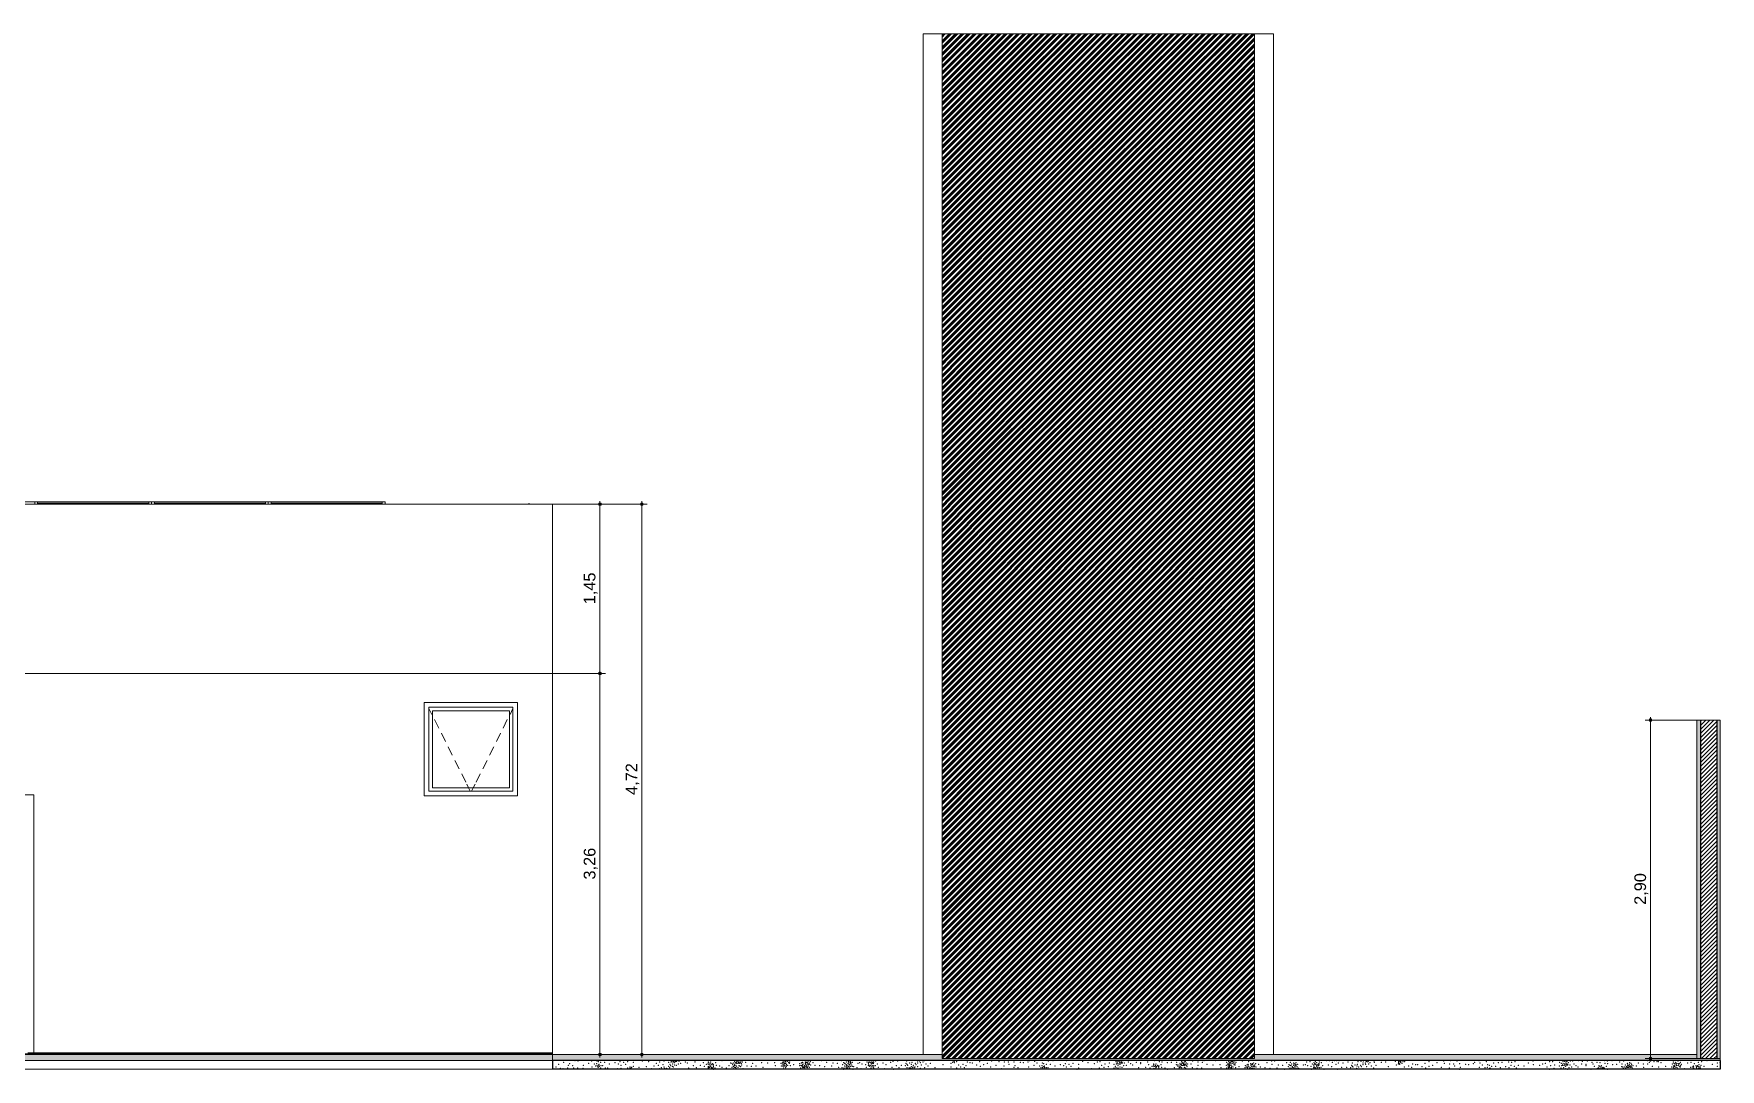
# Model space of a CAD drawing. Header units: metres. Extents: x -77 to 95, y 0 to 9.
# Drawn here: x 80.5 to 94.94, y -0.14 to 8.73 of the extents above; entities that cross this region are included whole.
import ezdxf

# ---------------------------------------------------------------- set-up
doc = ezdxf.new("R2010")
doc.units = ezdxf.units.M
doc.header["$MEASUREMENT"] = 0
for name, color, linetype in [('COTAS EXECUTIVO.EXEC', 7, 'Continuous'), ('LAJES.EST', 7, 'Continuous'), ('PAREDE CONSTRUIR', 7, 'Continuous'), ('TERRENO.ARQ', 7, 'Continuous')]:
    doc.layers.add(name, color=color, linetype=linetype)
for name, color, linetype, lineweight, true_color in [('COTAS EXECUTIVO.EXEC_Caneta_No__25', 7, 'Continuous', 13, 0x982312), ('ESTRUTURA-COB.EST_Caneta_No__95', 7, 'Continuous', 0, 0xaeaeae), ('Janelas Archicad_Caneta_No__9', 7, 'Continuous', 5, 0x020202), ('Janelas Archicad_Caneta_No__97', 7, 'Continuous', 5, 0x6b6b6b), ('LAJES.EST_Caneta_No__95', 7, 'Continuous', 0, 0xaeaeae), ('PILARES.EST_Caneta_No__18', 7, 'Continuous', 0, 0xdfdfdf), ('Portas Archicad_Caneta_No__9', 7, 'Continuous', 5, 0x020202)]:
    doc.layers.add(name, color=color, linetype=linetype, lineweight=lineweight, true_color=true_color)
for name, color, linetype, lineweight in [('Janelas Archicad_Caneta_No__241', 7, 'Continuous', 13), ('LAJES.EST_Caneta_No__241', 7, 'Continuous', 13), ('LAJES.EST_Caneta_No__3', 7, 'Continuous', 25), ('PAREDE CONSTRUIR_Caneta_No__241', 7, 'Continuous', 13), ('PAREDE CONSTRUIR_Caneta_No__3', 7, 'Continuous', 25), ('PILARES.EST_Caneta_No__241', 7, 'Continuous', 13), ('PILARES.EST_Caneta_No__4', 7, 'Continuous', 20), ('TERRENO.ARQ_Caneta_No__241', 7, 'Continuous', 13)]:
    doc.layers.add(name, color=color, linetype=linetype, lineweight=lineweight)
doc.styles.add('ESTILO_GERADO_1', font='arial.ttf')
doc.dimstyles.new('ESTILO_GERADO__4', dxfattribs={"dimtxt": 0.1, "dimasz": 0.0475, "dimexe": 0.18, "dimexo": 0.576106, "dimgap": 0, "dimtad": 1, "dimzin": 0, "dimdsep": 46, "dimtxsty": 'ESTILO_GERADO_1', "dimblk": 'ARROWHEAD_11', "dimblk1": 'ARROWHEAD_11', "dimblk2": 'ARROWHEAD_11', "dimcen": 0.09, "dimclrd": 256, "dimclre": 256, "dimclrt": 256, "dimadec": 0, "dimazin": 0, "dimtfac": 1, "dimtdec": 4, "dimtmove": 0, "dimatfit": 3, "dimfxl": 0, "dimtolj": 1, "dimtzin": 0, "dimarcsym": 0})
pattern_1 = [(45, (18.427257, -9e-09), (-0.026516504, 0.026516504), []), (45, (18.421954, 0.005303), (-0.026516504, 0.026516504), []), (45, (18.41665, 0.010607), (-0.026516504, 0.026516504), [])]

# ---------------------------------------------------------------- blocks, each defined once
blk = doc.blocks.new('*X21', base_point=(18.427, 0))
at = {"layer": 'LAJES.EST_Caneta_No__241', "color": 7, "linetype": 'Continuous', "lineweight": 13}
for p, q in [((85.333, -0.103), (85.321, -0.109)), ((85.327, -0.126), (85.321, -0.109)), ((85.343, -0.117), (85.327, -0.126)), ((85.333, -0.103), (85.343, -0.117)), ((85.339, -0.142), (85.343, -0.141)), ((85.343, -0.141), (85.344, -0.142)), ((85.599, -0.142), (85.602, -0.13)), ((85.615, -0.133), (85.602, -0.13)), ((85.615, -0.133), (85.615, -0.142)), ((85.961, -0.078), (85.962, -0.065)), ((85.961, -0.078), (85.974, -0.081)), ((85.981, -0.065), (85.974, -0.081)), ((85.989, -0.074), (85.993, -0.065)), ((86.005, -0.074), (85.989, -0.074)), ((86.002, -0.065), (86.007, -0.069)), ((86.007, -0.069), (86.005, -0.074)), ((86.274, -0.087), (86.269, -0.099)), ((86.286, -0.105), (86.269, -0.099)), ((86.272, -0.131), (86.274, -0.115)), ((86.277, -0.133), (86.272, -0.131)), ((86.274, -0.087), (86.29, -0.09)), ((86.274, -0.115), (86.288, -0.123)), ((86.288, -0.123), (86.277, -0.133)), ((86.29, -0.09), (86.286, -0.105)), ((86.301, -0.098), (86.292, -0.114)), ((86.296, -0.121), (86.292, -0.114)), ((86.308, -0.134), (86.296, -0.121)), ((86.313, -0.097), (86.301, -0.098)), ((86.32, -0.122), (86.308, -0.134)), ((86.319, -0.114), (86.313, -0.097)), ((86.319, -0.114), (86.32, -0.122)), ((86.501, -0.106), (86.488, -0.117)), ((86.501, -0.127), (86.488, -0.117)), ((86.501, -0.106), (86.515, -0.112)), ((86.509, -0.125), (86.501, -0.127)), ((86.515, -0.112), (86.509, -0.125)), ((86.512, -0.094), (86.517, -0.074)), ((86.529, -0.093), (86.512, -0.094)), ((86.53, -0.077), (86.517, -0.074)), ((86.53, -0.077), (86.529, -0.093)), ((86.533, -0.086), (86.535, -0.081)), ((86.542, -0.093), (86.533, -0.086)), ((86.535, -0.081), (86.547, -0.081)), ((86.542, -0.093), (86.547, -0.09)), ((86.549, -0.084), (86.547, -0.081)), ((86.549, -0.084), (86.547, -0.09)), ((86.907, -0.08), (86.923, -0.075)), ((86.907, -0.082), (86.907, -0.08)), ((86.92, -0.09), (86.907, -0.082)), ((86.929, -0.09), (86.919, -0.106)), ((86.933, -0.114), (86.919, -0.106)), ((86.923, -0.075), (86.92, -0.09)), ((86.929, -0.09), (86.944, -0.097)), ((86.94, -0.111), (86.933, -0.114)), ((86.935, -0.081), (86.935, -0.065)), ((86.955, -0.076), (86.935, -0.081)), ((86.944, -0.097), (86.94, -0.111)), ((86.954, -0.065), (86.955, -0.076)), ((87.074, -0.115), (87.083, -0.101)), ((87.074, -0.115), (87.088, -0.128)), ((87.083, -0.101), (87.102, -0.11)), ((87.102, -0.11), (87.088, -0.128)), ((87.105, -0.091), (87.116, -0.083)), ((87.112, -0.106), (87.105, -0.091)), ((87.107, -0.122), (87.119, -0.113)), ((87.123, -0.129), (87.107, -0.122)), ((87.112, -0.106), (87.131, -0.101)), ((87.116, -0.083), (87.125, -0.086)), ((87.119, -0.113), (87.124, -0.127)), ((87.124, -0.127), (87.123, -0.129)), ((87.125, -0.086), (87.131, -0.101)), ((87.455, -0.129), (87.456, -0.112)), ((87.455, -0.129), (87.468, -0.132)), ((87.456, -0.112), (87.473, -0.111)), ((87.473, -0.111), (87.468, -0.132)), ((87.47, -0.093), (87.476, -0.08)), ((87.484, -0.1), (87.47, -0.093)), ((87.476, -0.08), (87.485, -0.078)), ((87.484, -0.1), (87.497, -0.088)), ((87.485, -0.078), (87.497, -0.088)), ((87.644, -0.088), (87.655, -0.077)), ((87.645, -0.096), (87.644, -0.088)), ((87.645, -0.096), (87.651, -0.113)), ((87.651, -0.113), (87.663, -0.112)), ((87.655, -0.077), (87.668, -0.089)), ((87.663, -0.112), (87.672, -0.096)), ((87.668, -0.089), (87.672, -0.096)), ((87.674, -0.121), (87.678, -0.105)), ((87.69, -0.123), (87.674, -0.121)), ((87.676, -0.087), (87.687, -0.077)), ((87.689, -0.095), (87.676, -0.087)), ((87.678, -0.105), (87.695, -0.111)), ((87.687, -0.077), (87.692, -0.079)), ((87.692, -0.079), (87.689, -0.095)), ((87.69, -0.123), (87.695, -0.111)), ((87.993, -0.133), (87.994, -0.128)), ((88.003, -0.142), (87.993, -0.133)), ((87.994, -0.128), (88.01, -0.129)), ((88.01, -0.129), (88.005, -0.142)), ((88.017, -0.142), (88.025, -0.121)), ((88.038, -0.124), (88.025, -0.121)), ((88.038, -0.141), (88.029, -0.142)), ((88.038, -0.124), (88.038, -0.141)), ((88.37, -0.073), (88.37, -0.065)), ((88.37, -0.073), (88.383, -0.075)), ((88.386, -0.065), (88.383, -0.075)), ((89.148, -0.119), (89.136, -0.125)), ((89.141, -0.142), (89.136, -0.125)), ((89.158, -0.133), (89.143, -0.142)), ((89.148, -0.119), (89.158, -0.133)), ((89.776, -0.094), (89.777, -0.078)), ((89.776, -0.094), (89.789, -0.097)), ((89.777, -0.078), (89.798, -0.076)), ((89.798, -0.076), (89.789, -0.097)), ((89.804, -0.09), (89.81, -0.076)), ((89.82, -0.09), (89.804, -0.09)), ((89.81, -0.076), (89.821, -0.085)), ((89.821, -0.085), (89.82, -0.09)), ((90.088, -0.103), (90.084, -0.115)), ((90.101, -0.121), (90.084, -0.115)), ((90.087, -0.142), (90.089, -0.131)), ((90.088, -0.103), (90.105, -0.106)), ((90.089, -0.131), (90.102, -0.139)), ((90.102, -0.139), (90.099, -0.142)), ((90.105, -0.106), (90.101, -0.121)), ((90.116, -0.114), (90.107, -0.13)), ((90.111, -0.137), (90.107, -0.13)), ((90.115, -0.142), (90.111, -0.137)), ((90.128, -0.113), (90.116, -0.114)), ((90.134, -0.13), (90.128, -0.113)), ((90.135, -0.138), (90.131, -0.142)), ((90.134, -0.13), (90.135, -0.138)), ((90.316, -0.122), (90.303, -0.133)), ((90.313, -0.142), (90.303, -0.133)), ((90.316, -0.122), (90.33, -0.128)), ((90.323, -0.141), (90.322, -0.142)), ((90.33, -0.128), (90.323, -0.141)), ((90.326, -0.11), (90.331, -0.09)), ((90.344, -0.109), (90.326, -0.11)), ((90.344, -0.093), (90.331, -0.09)), ((90.344, -0.093), (90.344, -0.109)), ((90.348, -0.102), (90.35, -0.097)), ((90.356, -0.109), (90.348, -0.102)), ((90.35, -0.097), (90.362, -0.097)), ((90.356, -0.109), (90.362, -0.106)), ((90.364, -0.1), (90.362, -0.097)), ((90.364, -0.1), (90.362, -0.106)), ((90.722, -0.096), (90.738, -0.091)), ((90.722, -0.098), (90.722, -0.096)), ((90.735, -0.106), (90.722, -0.098)), ((90.744, -0.106), (90.733, -0.122)), ((90.747, -0.13), (90.733, -0.122)), ((90.738, -0.091), (90.735, -0.106)), ((90.744, -0.106), (90.759, -0.113)), ((90.755, -0.127), (90.747, -0.13)), ((90.75, -0.097), (90.749, -0.074)), ((90.768, -0.075), (90.749, -0.074)), ((90.77, -0.092), (90.75, -0.097)), ((90.759, -0.113), (90.755, -0.127)), ((90.768, -0.075), (90.77, -0.092)), ((90.889, -0.131), (90.898, -0.117)), ((90.889, -0.131), (90.9, -0.142)), ((90.898, -0.117), (90.917, -0.126)), ((90.917, -0.126), (90.905, -0.142)), ((90.92, -0.107), (90.931, -0.099)), ((90.927, -0.122), (90.92, -0.107)), ((90.922, -0.138), (90.934, -0.129)), ((90.93, -0.142), (90.922, -0.138)), ((90.927, -0.122), (90.945, -0.117)), ((90.931, -0.099), (90.939, -0.102)), ((90.934, -0.129), (90.939, -0.142)), ((90.939, -0.102), (90.945, -0.117)), ((91.27, -0.142), (91.271, -0.128)), ((91.271, -0.128), (91.288, -0.127)), ((91.285, -0.109), (91.291, -0.096)), ((91.298, -0.116), (91.285, -0.109)), ((91.288, -0.127), (91.285, -0.142)), ((91.291, -0.096), (91.299, -0.094)), ((91.298, -0.116), (91.312, -0.104)), ((91.299, -0.094), (91.312, -0.104)), ((91.459, -0.104), (91.47, -0.093)), ((91.46, -0.112), (91.459, -0.104)), ((91.46, -0.112), (91.466, -0.129)), ((91.466, -0.129), (91.478, -0.128)), ((91.47, -0.093), (91.482, -0.105)), ((91.478, -0.128), (91.487, -0.112)), ((91.482, -0.105), (91.487, -0.112)), ((91.489, -0.137), (91.493, -0.121)), ((91.505, -0.139), (91.489, -0.137)), ((91.491, -0.103), (91.502, -0.093)), ((91.504, -0.111), (91.491, -0.103)), ((91.493, -0.121), (91.51, -0.127)), ((91.502, -0.093), (91.507, -0.095)), ((91.507, -0.095), (91.504, -0.111)), ((91.505, -0.139), (91.51, -0.127))]:
    blk.add_line(p, q, dxfattribs=at)
for p in [(84.969, -0.121), (84.993, -0.098), (85.006, -0.133), (85.03, -0.137), (85.036, -0.082), (85.071, -0.132), (85.076, -0.109), (85.087, -0.094), (85.113, -0.112), (85.12, -0.131), (85.133, -0.067), (85.155, -0.131), (85.157, -0.07), (85.2, -0.134), (85.204, -0.107), (85.25, -0.091), (85.264, -0.14), (85.274, -0.072), (85.278, -0.123), (85.298, -0.097), (85.31, -0.113), (85.317, -0.094), (85.32, -0.071), (85.333, -0.077), (85.339, -0.098), (85.353, -0.083), (85.353, -0.132), (85.354, -0.112), (85.37, -0.111), (85.388, -0.083), (85.392, -0.131), (85.411, -0.131), (85.428, -0.097), (85.435, -0.138), (85.475, -0.086), (85.495, -0.136), (85.503, -0.096), (85.519, -0.077), (85.527, -0.134), (85.528, -0.107), (85.548, -0.083), (85.566, -0.1), (85.583, -0.075), (85.584, -0.13), (85.605, -0.122), (85.617, -0.125), (85.631, -0.082), (85.632, -0.116), (85.68, -0.124), (85.71, -0.07), (85.743, -0.119), (85.764, -0.077), (85.79, -0.135), (85.808, -0.114), (85.821, -0.14), (85.828, -0.091), (85.847, -0.109), (85.858, -0.137), (85.859, -0.079), (85.871, -0.127), (85.887, -0.102), (85.895, -0.072), (85.895, -0.122), (85.9, -0.134), (85.919, -0.134), (85.934, -0.082), (85.934, -0.115), (85.944, -0.127), (85.947, -0.099), (85.953, -0.112), (85.954, -0.079), (85.967, -0.115), (85.969, -0.095), (85.975, -0.122), (85.986, -0.084), (85.986, -0.105), (86.001, -0.109), (86.017, -0.096), (86.023, -0.073), (86.039, -0.091), (86.078, -0.078), (86.095, -0.089), (86.106, -0.132), (86.146, -0.111), (86.161, -0.068), (86.161, -0.078), (86.173, -0.127), (86.205, -0.109), (86.233, -0.085), (86.241, -0.115), (86.255, -0.14), (86.258, -0.1), (86.274, -0.08), (86.293, -0.14), (86.294, -0.079), (86.308, -0.093), (86.317, -0.141), (86.318, -0.098), (86.331, -0.13), (86.336, -0.085), (86.343, -0.109), (86.372, -0.114), (86.391, -0.069), (86.392, -0.125), (86.424, -0.066), (86.428, -0.13), (86.452, -0.111), (86.467, -0.087), (86.476, -0.09), (86.478, -0.124), (86.483, -0.101), (86.491, -0.089), (86.491, -0.135), (86.499, -0.074), (86.5, -0.1), (86.506, -0.086), (86.511, -0.133), (86.52, -0.065), (86.529, -0.126), (86.532, -0.068), (86.536, -0.11), (86.541, -0.14), (86.544, -0.114), (86.551, -0.119), (86.553, -0.071), (86.556, -0.092), (86.559, -0.104), (86.565, -0.079), (86.571, -0.136), (86.593, -0.081), (86.606, -0.113), (86.644, -0.117), (86.654, -0.091), (86.684, -0.114), (86.73, -0.084), (86.743, -0.126), (86.783, -0.089), (86.843, -0.085), (86.849, -0.112), (86.896, -0.091), (86.9, -0.114), (86.909, -0.097), (86.912, -0.113), (86.92, -0.121), (86.921, -0.135), (86.924, -0.065), (86.937, -0.129), (86.942, -0.117), (86.954, -0.107), (86.963, -0.086), (86.969, -0.09), (86.971, -0.078), (86.976, -0.111), (86.979, -0.066), (87.005, -0.103), (87.017, -0.14), (87.056, -0.111), (87.058, -0.094), (87.064, -0.132), (87.068, -0.107), (87.072, -0.089), (87.081, -0.082), (87.084, -0.089), (87.087, -0.139), (87.1, -0.129), (87.104, -0.078), (87.104, -0.139), (87.119, -0.078), (87.13, -0.071), (87.132, -0.114), (87.139, -0.088), (87.139, -0.126), (87.14, -0.099), (87.147, -0.077), (87.15, -0.106), (87.172, -0.084), (87.188, -0.107), (87.227, -0.111), (87.243, -0.068), (87.27, -0.118), (87.287, -0.083), (87.31, -0.138), (87.331, -0.114), (87.341, -0.089), (87.379, -0.092), (87.392, -0.125), (87.414, -0.069), (87.42, -0.127), (87.426, -0.102), (87.434, -0.086), (87.435, -0.141), (87.436, -0.13), (87.441, -0.091), (87.441, -0.114), (87.444, -0.066), (87.449, -0.095), (87.453, -0.137), (87.456, -0.079), (87.46, -0.103), (87.474, -0.073), (87.479, -0.12), (87.485, -0.106), (87.486, -0.132), (87.494, -0.07), (87.494, -0.116), (87.502, -0.104), (87.507, -0.082), (87.509, -0.116), (87.514, -0.141), (87.518, -0.119), (87.548, -0.128), (87.555, -0.09), (87.572, -0.085), (87.582, -0.135), (87.592, -0.096), (87.621, -0.101), (87.628, -0.125), (87.633, -0.08), (87.646, -0.112), (87.647, -0.069), (87.656, -0.117), (87.669, -0.131), (87.671, -0.07), (87.69, -0.13), (87.706, -0.11), (87.709, -0.07), (87.722, -0.096), (87.731, -0.125), (87.77, -0.087), (87.782, -0.136), (87.797, -0.103), (87.806, -0.066), (87.824, -0.138), (87.836, -0.082), (87.848, -0.125), (87.857, -0.073), (87.861, -0.141), (87.884, -0.11), (87.895, -0.072), (87.907, -0.128), (87.927, -0.109), (87.961, -0.111), (87.968, -0.092), (87.974, -0.071), (87.975, -0.099), (87.977, -0.129), (87.983, -0.107), (87.998, -0.088), (88.013, -0.118), (88.014, -0.098), (88.019, -0.083), (88.03, -0.107), (88.045, -0.123), (88.047, -0.091), (88.053, -0.103), (88.066, -0.072), (88.066, -0.087), (88.066, -0.12), (88.085, -0.071), (88.09, -0.084), (88.09, -0.134), (88.099, -0.104), (88.114, -0.079), (88.126, -0.127), (88.127, -0.068), (88.138, -0.097), (88.157, -0.114), (88.164, -0.066), (88.177, -0.091), (88.217, -0.127), (88.224, -0.066), (88.283, -0.103), (88.353, -0.09), (88.354, -0.123), (88.368, -0.081), (88.38, -0.084), (88.401, -0.075), (88.402, -0.13), (88.419, -0.106), (88.437, -0.123), (88.457, -0.098), (88.466, -0.129), (88.482, -0.11), (88.493, -0.08), (88.517, -0.086), (88.535, -0.087), (88.573, -0.104), (88.598, -0.076), (88.604, -0.116), (88.633, -0.101), (88.664, -0.092), (88.693, -0.123), (88.7, -0.07), (88.738, -0.108), (88.764, -0.076), (88.783, -0.137), (88.807, -0.114), (88.809, -0.08), (88.844, -0.08), (88.851, -0.098), (88.891, -0.125), (88.893, -0.078), (88.901, -0.11), (88.928, -0.128), (88.947, -0.083), (88.972, -0.086), (89.011, -0.078), (89.019, -0.123), (89.023, -0.067), (89.065, -0.108), (89.069, -0.073), (89.089, -0.088), (89.093, -0.139), (89.113, -0.113), (89.125, -0.129), (89.132, -0.11), (89.135, -0.087), (89.147, -0.093), (89.153, -0.114), (89.168, -0.099), (89.168, -0.128), (89.185, -0.127), (89.186, -0.072), (89.203, -0.099), (89.227, -0.069), (89.243, -0.113), (89.259, -0.066), (89.29, -0.102), (89.317, -0.112), (89.333, -0.093), (89.341, -0.067), (89.342, -0.123), (89.363, -0.099), (89.381, -0.116), (89.398, -0.091), (89.42, -0.138), (89.432, -0.141), (89.446, -0.098), (89.446, -0.132), (89.481, -0.073), (89.495, -0.14), (89.525, -0.086), (89.557, -0.135), (89.579, -0.093), (89.606, -0.08), (89.623, -0.13), (89.628, -0.075), (89.643, -0.107), (89.662, -0.125), (89.673, -0.095), (89.701, -0.118), (89.71, -0.088), (89.71, -0.138), (89.749, -0.098), (89.749, -0.131), (89.752, -0.066), (89.761, -0.115), (89.766, -0.075), (89.767, -0.128), (89.769, -0.095), (89.782, -0.131), (89.784, -0.111), (89.79, -0.138), (89.801, -0.1), (89.801, -0.121), (89.816, -0.125), (89.826, -0.068), (89.832, -0.112), (89.838, -0.089), (89.854, -0.107), (89.873, -0.08), (89.892, -0.094), (89.909, -0.105), (89.939, -0.081), (89.96, -0.127), (89.976, -0.084), (89.976, -0.094), (90.02, -0.125), (90.037, -0.079), (90.047, -0.101), (90.056, -0.131), (90.07, -0.065), (90.073, -0.116), (90.089, -0.096), (90.097, -0.069), (90.109, -0.095), (90.123, -0.109), (90.133, -0.114), (90.138, -0.075), (90.15, -0.101), (90.158, -0.125), (90.161, -0.078), (90.187, -0.13), (90.206, -0.085), (90.207, -0.141), (90.239, -0.082), (90.266, -0.127), (90.282, -0.103), (90.286, -0.081), (90.291, -0.106), (90.293, -0.14), (90.298, -0.117), (90.306, -0.105), (90.314, -0.09), (90.315, -0.116), (90.321, -0.102), (90.329, -0.076), (90.335, -0.081), (90.347, -0.084), (90.351, -0.07), (90.351, -0.126), (90.359, -0.13), (90.361, -0.076), (90.366, -0.135), (90.368, -0.087), (90.37, -0.108), (90.374, -0.12), (90.38, -0.095), (90.408, -0.097), (90.421, -0.129), (90.424, -0.072), (90.459, -0.133), (90.468, -0.079), (90.469, -0.108), (90.499, -0.13), (90.505, -0.081), (90.521, -0.067), (90.544, -0.1), (90.598, -0.105), (90.62, -0.068), (90.658, -0.101), (90.664, -0.128), (90.711, -0.107), (90.715, -0.081), (90.715, -0.13), (90.724, -0.113), (90.727, -0.129), (90.73, -0.076), (90.735, -0.137), (90.739, -0.081), (90.757, -0.133), (90.768, -0.123), (90.778, -0.078), (90.778, -0.102), (90.784, -0.106), (90.785, -0.067), (90.786, -0.094), (90.791, -0.127), (90.794, -0.082), (90.82, -0.119), (90.847, -0.072), (90.871, -0.127), (90.873, -0.11), (90.883, -0.123), (90.887, -0.105), (90.896, -0.098), (90.898, -0.105), (90.903, -0.077), (90.919, -0.094), (90.934, -0.094), (90.939, -0.066), (90.945, -0.087), (90.947, -0.13), (90.953, -0.104), (90.955, -0.115), (90.962, -0.093), (90.965, -0.122), (90.987, -0.1), (91.003, -0.123), (91.042, -0.127), (91.058, -0.084), (91.085, -0.134), (91.1, -0.071), (91.102, -0.099), (91.124, -0.07), (91.146, -0.13), (91.155, -0.105), (91.194, -0.108), (91.207, -0.141), (91.229, -0.085), (91.241, -0.118), (91.249, -0.102), (91.255, -0.13), (91.256, -0.107), (91.259, -0.082), (91.264, -0.111), (91.27, -0.095), (91.275, -0.119), (91.288, -0.089), (91.294, -0.136), (91.299, -0.122), (91.309, -0.086), (91.309, -0.133), (91.317, -0.12), (91.322, -0.098), (91.324, -0.132), (91.332, -0.135), (91.37, -0.106), (91.374, -0.066), (91.387, -0.101), (91.398, -0.078), (91.407, -0.112), (91.427, -0.077), (91.435, -0.117), (91.443, -0.141), (91.448, -0.096), (91.46, -0.128), (91.462, -0.085), (91.47, -0.133), (91.473, -0.075), (91.486, -0.086), (91.508, -0.078), (91.521, -0.126), (91.524, -0.086), (91.537, -0.112), (91.546, -0.141), (91.571, -0.068), (91.585, -0.104), (91.595, -0.068), (91.612, -0.119), (91.62, -0.082), (91.636, -0.069), (91.651, -0.098), (91.655, -0.067), (91.663, -0.141), (91.671, -0.089), (91.676, -0.069), (91.699, -0.126)]:
    blk.add_point(p, dxfattribs=at)
blk = doc.blocks.new('*X23', base_point=(18.427, 0))
at = {"layer": 'LAJES.EST_Caneta_No__241', "color": 7, "linetype": 'Continuous', "lineweight": 13}
for p, q in [((91.839, -0.142), (91.84, -0.137)), ((91.853, -0.14), (91.84, -0.137)), ((91.853, -0.14), (91.853, -0.142)), ((91.908, -0.065), (91.903, -0.069)), ((91.916, -0.079), (91.903, -0.069)), ((91.924, -0.077), (91.916, -0.079)), ((91.93, -0.065), (91.924, -0.077)), ((91.944, -0.066), (91.943, -0.065)), ((91.944, -0.065), (91.944, -0.066)), ((92.196, -0.066), (92.185, -0.065)), ((92.185, -0.072), (92.203, -0.071)), ((92.185, -0.089), (92.185, -0.072)), ((92.185, -0.089), (92.198, -0.091)), ((92.196, -0.065), (92.196, -0.066)), ((92.203, -0.071), (92.198, -0.091)), ((92.963, -0.135), (92.951, -0.141)), ((92.951, -0.142), (92.951, -0.141)), ((92.963, -0.135), (92.968, -0.142)), ((93.591, -0.11), (93.592, -0.094)), ((93.591, -0.11), (93.604, -0.113)), ((93.592, -0.094), (93.612, -0.092)), ((93.612, -0.092), (93.604, -0.113)), ((93.606, -0.074), (93.61, -0.065)), ((93.619, -0.081), (93.606, -0.074)), ((93.619, -0.081), (93.633, -0.07)), ((93.619, -0.106), (93.625, -0.092)), ((93.635, -0.106), (93.619, -0.106)), ((93.625, -0.092), (93.636, -0.101)), ((93.627, -0.065), (93.633, -0.07)), ((93.636, -0.101), (93.635, -0.106)), ((93.903, -0.119), (93.899, -0.131)), ((93.915, -0.137), (93.899, -0.131)), ((93.903, -0.119), (93.92, -0.122)), ((93.92, -0.122), (93.915, -0.137)), ((93.931, -0.13), (93.924, -0.142)), ((93.943, -0.129), (93.931, -0.13)), ((93.947, -0.142), (93.943, -0.129)), ((94.131, -0.138), (94.127, -0.142)), ((94.131, -0.138), (94.138, -0.142)), ((94.141, -0.126), (94.146, -0.106)), ((94.159, -0.125), (94.141, -0.126)), ((94.159, -0.109), (94.146, -0.106)), ((94.159, -0.109), (94.159, -0.125)), ((94.163, -0.118), (94.164, -0.113)), ((94.171, -0.125), (94.163, -0.118)), ((94.164, -0.113), (94.177, -0.113)), ((94.171, -0.125), (94.177, -0.122)), ((94.179, -0.116), (94.177, -0.113)), ((94.179, -0.116), (94.177, -0.122)), ((94.339, -0.07), (94.333, -0.065)), ((94.347, -0.068), (94.339, -0.07)), ((94.349, -0.065), (94.347, -0.068)), ((94.537, -0.112), (94.553, -0.107)), ((94.537, -0.114), (94.537, -0.112)), ((94.55, -0.122), (94.537, -0.114)), ((94.559, -0.122), (94.548, -0.138)), ((94.554, -0.142), (94.548, -0.138)), ((94.553, -0.107), (94.55, -0.122)), ((94.559, -0.122), (94.574, -0.129)), ((94.565, -0.113), (94.564, -0.09)), ((94.583, -0.091), (94.564, -0.09)), ((94.585, -0.108), (94.565, -0.113)), ((94.574, -0.129), (94.57, -0.142)), ((94.583, -0.091), (94.585, -0.108)), ((94.707, -0.142), (94.712, -0.133)), ((94.712, -0.133), (94.731, -0.142)), ((94.734, -0.123), (94.746, -0.115)), ((94.742, -0.138), (94.734, -0.123)), ((94.742, -0.138), (94.76, -0.133)), ((94.746, -0.115), (94.754, -0.118)), ((94.754, -0.118), (94.76, -0.133))]:
    blk.add_line(p, q, dxfattribs=at)
for p in [(91.71, -0.088), (91.741, -0.125), (91.752, -0.08), (91.776, -0.127), (91.783, -0.108), (91.789, -0.087), (91.79, -0.115), (91.797, -0.123), (91.813, -0.104), (91.828, -0.134), (91.829, -0.114), (91.834, -0.099), (91.839, -0.076), (91.845, -0.123), (91.86, -0.139), (91.862, -0.107), (91.865, -0.074), (91.868, -0.119), (91.88, -0.103), (91.88, -0.136), (91.881, -0.088), (91.884, -0.07), (91.9, -0.087), (91.904, -0.1), (91.913, -0.12), (91.929, -0.095), (91.942, -0.084), (91.953, -0.113), (91.959, -0.066), (91.972, -0.13), (91.977, -0.071), (91.979, -0.082), (91.992, -0.107), (92.039, -0.082), (92.076, -0.078), (92.098, -0.119), (92.159, -0.073), (92.168, -0.106), (92.169, -0.139), (92.183, -0.097), (92.195, -0.1), (92.208, -0.079), (92.214, -0.065), (92.216, -0.092), (92.224, -0.076), (92.234, -0.122), (92.238, -0.075), (92.252, -0.139), (92.272, -0.114), (92.297, -0.126), (92.305, -0.066), (92.308, -0.096), (92.332, -0.102), (92.35, -0.103), (92.387, -0.12), (92.413, -0.092), (92.419, -0.132), (92.447, -0.117), (92.448, -0.077), (92.479, -0.108), (92.507, -0.139), (92.515, -0.086), (92.553, -0.124), (92.572, -0.071), (92.579, -0.092), (92.622, -0.13), (92.624, -0.096), (92.633, -0.067), (92.659, -0.096), (92.666, -0.114), (92.687, -0.072), (92.706, -0.141), (92.708, -0.094), (92.716, -0.126), (92.762, -0.099), (92.787, -0.102), (92.826, -0.094), (92.834, -0.139), (92.838, -0.083), (92.876, -0.067), (92.879, -0.124), (92.884, -0.089), (92.903, -0.104), (92.927, -0.129), (92.938, -0.076), (92.946, -0.126), (92.95, -0.103), (92.962, -0.109), (92.968, -0.13), (92.982, -0.115), (93.001, -0.088), (93.018, -0.115), (93.041, -0.085), (93.058, -0.129), (93.073, -0.082), (93.104, -0.118), (93.129, -0.08), (93.132, -0.128), (93.148, -0.109), (93.156, -0.083), (93.157, -0.139), (93.177, -0.115), (93.184, -0.077), (93.195, -0.132), (93.213, -0.107), (93.26, -0.114), (93.296, -0.089), (93.336, -0.07), (93.339, -0.102), (93.394, -0.109), (93.421, -0.096), (93.443, -0.091), (93.458, -0.123), (93.477, -0.141), (93.481, -0.077), (93.488, -0.111), (93.505, -0.077), (93.516, -0.134), (93.524, -0.104), (93.564, -0.114), (93.567, -0.082), (93.576, -0.131), (93.581, -0.091), (93.584, -0.111), (93.593, -0.075), (93.599, -0.127), (93.615, -0.137), (93.616, -0.116), (93.631, -0.141), (93.641, -0.084), (93.647, -0.128), (93.653, -0.105), (93.656, -0.071), (93.669, -0.123), (93.676, -0.07), (93.688, -0.096), (93.707, -0.11), (93.724, -0.121), (93.725, -0.067), (93.754, -0.097), (93.759, -0.073), (93.79, -0.11), (93.791, -0.1), (93.804, -0.072), (93.834, -0.141), (93.842, -0.081), (93.852, -0.095), (93.862, -0.117), (93.885, -0.081), (93.887, -0.133), (93.903, -0.112), (93.912, -0.085), (93.924, -0.111), (93.938, -0.125), (93.948, -0.13), (93.949, -0.067), (93.953, -0.091), (93.965, -0.117), (93.973, -0.141), (93.974, -0.07), (93.976, -0.094), (94.015, -0.067), (94.021, -0.101), (94.054, -0.098), (94.08, -0.078), (94.097, -0.119), (94.101, -0.097), (94.106, -0.122), (94.112, -0.133), (94.115, -0.071), (94.12, -0.121), (94.128, -0.106), (94.13, -0.132), (94.136, -0.118), (94.144, -0.092), (94.149, -0.097), (94.161, -0.1), (94.166, -0.086), (94.176, -0.092), (94.183, -0.103), (94.185, -0.124), (94.189, -0.136), (94.194, -0.111), (94.22, -0.066), (94.223, -0.113), (94.239, -0.088), (94.283, -0.095), (94.284, -0.124), (94.32, -0.069), (94.32, -0.097), (94.335, -0.083), (94.359, -0.116), (94.374, -0.075), (94.399, -0.077), (94.41, -0.076), (94.413, -0.121), (94.435, -0.084), (94.473, -0.117), (94.526, -0.123), (94.53, -0.097), (94.539, -0.129), (94.54, -0.079), (94.545, -0.092), (94.554, -0.097), (94.558, -0.081), (94.58, -0.072), (94.583, -0.139), (94.592, -0.118), (94.593, -0.094), (94.598, -0.122), (94.6, -0.083), (94.601, -0.11), (94.609, -0.098), (94.635, -0.135), (94.662, -0.088), (94.687, -0.126), (94.691, -0.081), (94.697, -0.139), (94.702, -0.121), (94.711, -0.114), (94.713, -0.121), (94.718, -0.093), (94.734, -0.11), (94.749, -0.11), (94.754, -0.082), (94.76, -0.103), (94.768, -0.12), (94.77, -0.131), (94.776, -0.109), (94.779, -0.138), (94.782, -0.076), (94.801, -0.116), (94.817, -0.139), (94.828, -0.068), (94.872, -0.1), (94.915, -0.087), (94.916, -0.115), (94.939, -0.086)]:
    blk.add_point(p, dxfattribs=at)
blk = doc.blocks.new('*D24', base_point=(18.427, 0))
at = {"layer": 'COTAS EXECUTIVO.EXEC_Caneta_No__25', "linetype": 'Continuous', "lineweight": 13, "true_color": 0x982312}
for points in [[(85.333, 3.25), (85.334, 3.245), (85.337, 3.241), (85.341, 3.238), (85.346, 3.237), (85.351, 3.238), (85.355, 3.241), (85.357, 3.245), (85.358, 3.25), (85.357, 3.255), (85.355, 3.259), (85.351, 3.262), (85.346, 3.262), (85.341, 3.262), (85.337, 3.259), (85.334, 3.255)], [(85.333, -0.015), (85.334, -0.02), (85.337, -0.024), (85.341, -0.027), (85.346, -0.028), (85.351, -0.027), (85.355, -0.024), (85.357, -0.02), (85.358, -0.015), (85.357, -0.01), (85.355, -0.006), (85.351, -0.003), (85.346, -0.003), (85.341, -0.003), (85.337, -0.006), (85.334, -0.01)]]:
    blk.add_hatch(color=24, dxfattribs=at).paths.add_polyline_path(points)
at = {"layer": 'COTAS EXECUTIVO.EXEC_Caneta_No__25', "color": 24, "linetype": 'Continuous', "lineweight": 13, "true_color": 0x982312}
for p, q in [((85.333, 3.25), (84.77, 3.25)), ((85.346, -0.003), (85.346, 3.237)), ((85.393, 3.25), (85.358, 3.25)), ((85.333, -0.015), (85.299, -0.015)), ((85.346, -0.04), (85.346, -0.028)), ((85.922, -0.015), (85.358, -0.015))]:
    blk.add_line(p, q, dxfattribs=at)
for centre in [(85.346, 3.25), (85.346, -0.015)]:
    blk.add_circle(centre, 0.0125, dxfattribs=at)
at = {"layer": 'COTAS EXECUTIVO.EXEC_Caneta_No__25', "color": 24, "lineweight": 13, "true_color": 0x982312, "insert": (85.326, 1.484), "char_height": 0.1, "attachment_point": 7, "rotation": 90, "style": 'ESTILO_GERADO_1'}
blk.add_mtext('\\A1;{\\pql;\\fArial|b0|i0|c0|p0;\\W1.000000;3,26}', dxfattribs=at)
blk = doc.blocks.new('ARROWHEAD_11')
at = {"color": 0, "linetype": 'Continuous', "lineweight": 0}
blk.add_line((0, 0), (-1, 0), dxfattribs=at)
at = {"color": 0, "linetype": 'Continuous', "lineweight": 0, "const_width": 0.25, "flags": 128}
blk.add_lwpolyline([(-0.125, 0, 1), (0.125, 0, 1)], format="xyb", close=True, dxfattribs=at)
blk = doc.blocks.new('*D25', base_point=(18.427, 0))
at = {"layer": 'COTAS EXECUTIVO.EXEC_Caneta_No__25', "linetype": 'Continuous', "lineweight": 13, "true_color": 0x982312}
for points in [[(85.333, 4.7), (85.334, 4.695), (85.337, 4.691), (85.341, 4.688), (85.346, 4.687), (85.351, 4.688), (85.355, 4.691), (85.357, 4.695), (85.358, 4.7), (85.357, 4.705), (85.355, 4.709), (85.351, 4.712), (85.346, 4.712), (85.341, 4.712), (85.337, 4.709), (85.334, 4.705)], [(85.333, 3.25), (85.334, 3.245), (85.337, 3.241), (85.341, 3.238), (85.346, 3.237), (85.351, 3.238), (85.355, 3.241), (85.357, 3.245), (85.358, 3.25), (85.357, 3.255), (85.355, 3.259), (85.351, 3.262), (85.346, 3.262), (85.341, 3.262), (85.337, 3.259), (85.334, 3.255)]]:
    blk.add_hatch(color=24, dxfattribs=at).paths.add_polyline_path(points)
at = {"layer": 'COTAS EXECUTIVO.EXEC_Caneta_No__25', "color": 24, "linetype": 'Continuous', "lineweight": 13, "true_color": 0x982312}
for p, q in [((85.333, 4.7), (84.77, 4.7)), ((85.346, 4.712), (85.346, 4.725)), ((85.346, 3.262), (85.346, 4.687)), ((85.393, 4.7), (85.358, 4.7))]:
    blk.add_line(p, q, dxfattribs=at)
for centre in [(85.346, 4.7), (85.346, 3.25)]:
    blk.add_circle(centre, 0.0125, dxfattribs=at)
at = {"layer": 'COTAS EXECUTIVO.EXEC_Caneta_No__25', "color": 24, "lineweight": 13, "true_color": 0x982312, "insert": (85.326, 3.842), "char_height": 0.1, "attachment_point": 7, "rotation": 90, "style": 'ESTILO_GERADO_1'}
blk.add_mtext('\\A1;{\\pql;\\fArial|b0|i0|c0|p0;\\W1.000000;1,45}', dxfattribs=at)
blk = doc.blocks.new('*D26', base_point=(18.427, 0))
at = {"layer": 'COTAS EXECUTIVO.EXEC_Caneta_No__25', "linetype": 'Continuous', "lineweight": 13, "true_color": 0x982312}
for points in [[(94.332, 2.85), (94.333, 2.845), (94.335, 2.841), (94.339, 2.838), (94.344, 2.837), (94.349, 2.838), (94.353, 2.841), (94.356, 2.845), (94.357, 2.85), (94.356, 2.855), (94.353, 2.859), (94.349, 2.862), (94.344, 2.862), (94.339, 2.862), (94.335, 2.859), (94.333, 2.855)], [(94.332, -0.05), (94.333, -0.055), (94.335, -0.059), (94.339, -0.062), (94.344, -0.063), (94.349, -0.062), (94.353, -0.059), (94.356, -0.055), (94.357, -0.05), (94.356, -0.045), (94.353, -0.041), (94.349, -0.038), (94.344, -0.038), (94.339, -0.038), (94.335, -0.041), (94.333, -0.045)]]:
    blk.add_hatch(color=24, dxfattribs=at).paths.add_polyline_path(points)
at = {"layer": 'COTAS EXECUTIVO.EXEC_Caneta_No__25', "color": 24, "linetype": 'Continuous', "lineweight": 13, "true_color": 0x982312}
for p, q in [((94.332, 2.85), (94.297, 2.85)), ((94.344, 2.862), (94.344, 2.875)), ((94.344, -0.038), (94.344, 2.837)), ((94.92, 2.85), (94.357, 2.85)), ((94.332, -0.05), (94.297, -0.05)), ((94.344, -0.075), (94.344, -0.063)), ((94.92, -0.05), (94.357, -0.05))]:
    blk.add_line(p, q, dxfattribs=at)
for centre in [(94.344, 2.85), (94.344, -0.05)]:
    blk.add_circle(centre, 0.0125, dxfattribs=at)
at = {"layer": 'COTAS EXECUTIVO.EXEC_Caneta_No__25', "color": 24, "lineweight": 13, "true_color": 0x982312, "insert": (94.324, 1.267), "char_height": 0.1, "attachment_point": 7, "rotation": 90, "style": 'ESTILO_GERADO_1'}
blk.add_mtext('\\A1;{\\pql;\\fArial|b0|i0|c0|p0;\\W1.000000;2,90}', dxfattribs=at)
blk = doc.blocks.new('*D28', base_point=(18.427, 0))
at = {"layer": 'COTAS EXECUTIVO.EXEC_Caneta_No__25', "linetype": 'Continuous', "lineweight": 13, "true_color": 0x982312}
for points in [[(85.693, 4.7), (85.694, 4.695), (85.696, 4.691), (85.7, 4.688), (85.705, 4.687), (85.71, 4.688), (85.714, 4.691), (85.717, 4.695), (85.718, 4.7), (85.717, 4.705), (85.714, 4.709), (85.71, 4.712), (85.705, 4.712), (85.7, 4.712), (85.696, 4.709), (85.694, 4.705)], [(85.693, -0.015), (85.694, -0.02), (85.696, -0.024), (85.7, -0.027), (85.705, -0.028), (85.71, -0.027), (85.714, -0.024), (85.717, -0.02), (85.718, -0.015), (85.717, -0.01), (85.714, -0.006), (85.71, -0.003), (85.705, -0.003), (85.7, -0.003), (85.696, -0.006), (85.694, -0.01)]]:
    blk.add_hatch(color=24, dxfattribs=at).paths.add_polyline_path(points)
at = {"layer": 'COTAS EXECUTIVO.EXEC_Caneta_No__25', "color": 24, "linetype": 'Continuous', "lineweight": 13, "true_color": 0x982312}
for p, q in [((85.693, 4.7), (85.129, 4.7)), ((85.705, 4.712), (85.705, 4.725)), ((85.705, -0.003), (85.705, 4.687)), ((85.752, 4.7), (85.718, 4.7)), ((85.693, -0.015), (85.129, -0.015)), ((85.705, -0.04), (85.705, -0.028)), ((85.752, -0.015), (85.718, -0.015))]:
    blk.add_line(p, q, dxfattribs=at)
for centre in [(85.705, 4.7), (85.705, -0.015)]:
    blk.add_circle(centre, 0.0125, dxfattribs=at)
at = {"layer": 'COTAS EXECUTIVO.EXEC_Caneta_No__25', "color": 24, "lineweight": 13, "true_color": 0x982312, "insert": (85.685, 2.209), "char_height": 0.1, "attachment_point": 7, "rotation": 90, "style": 'ESTILO_GERADO_1'}
blk.add_mtext('\\A1;{\\pql;\\fArial|b0|i0|c0|p0;\\W1.000000;4,72}', dxfattribs=at)

msp = doc.modelspace()

# ---------------------------------------------------------------- hatches: boundary and pattern name
at = {"layer": 'LAJES.EST_Caneta_No__95', "linetype": 'Continuous', "lineweight": 0, "true_color": 0xaeaeae}
for points in [[(84.941, -0.065), (91.7, -0.065), (91.7, -0.015), (90.953, -0.015), (90.953, -0.05), (88.276, -0.05), (88.276, -0.015), (84.941, -0.015)], [(91.7, -0.065), (94.941, -0.065), (94.941, -0.05), (94.741, -0.05), (94.741, -0.015), (91.7, -0.015)]]:
    msp.add_hatch(color=253, dxfattribs=at).paths.add_polyline_path(points)
at = {"layer": 'PAREDE CONSTRUIR', "linetype": 'Continuous', "lineweight": 0, "true_color": 0xffffff}
for points in [[(94.741, 2.85), (94.741, -0.05), (94.771, -0.05), (94.771, 2.85)], [(94.941, 2.85), (94.911, 2.85), (94.911, -0.05), (94.941, -0.05)]]:
    msp.add_hatch(color=7, dxfattribs=at).paths.add_polyline_path(points)
at = {"layer": 'PAREDE CONSTRUIR', "linetype": 'Continuous', "lineweight": 0, "true_color": 0x000000}
h = msp.add_hatch(dxfattribs=at)
h.set_pattern_fill('common_brick_0004', color=18, style=0, pattern_type=2)
h.set_pattern_definition([(45, (18.427257, -9e-09), (-0.0176776695, 0.0176776695), [])])
h.paths.add_polyline_path([(94.771, -0.05), (94.911, -0.05), (94.911, 2.85), (94.771, 2.85)])
at = {"layer": 'PILARES.EST_Caneta_No__18', "linetype": 'Continuous', "lineweight": 0, "true_color": 0xdfdfdf}
h = msp.add_hatch(dxfattribs=at)
h.set_pattern_fill('Metal_Pequeno_0004', color=254, style=0, pattern_type=2)
h.set_pattern_definition(pattern_1)
h.paths.add_polyline_path([(90.953, 8.35), (90.953, 8.73), (88.276, 8.73), (88.276, 8.35)])
h = msp.add_hatch(dxfattribs=at)
h.set_pattern_fill('Metal_Pequeno_0004', color=254, style=0, pattern_type=2)
h.set_pattern_definition(pattern_1)
h.paths.add_polyline_path([(90.953, 7.15), (90.953, 8.35), (88.276, 8.35), (88.276, 7.15)])
h = msp.add_hatch(dxfattribs=at)
h.set_pattern_fill('Metal_Pequeno_0004', color=254, style=0, pattern_type=2)
h.set_pattern_definition(pattern_1)
h.paths.add_polyline_path([(90.953, 5.95), (90.953, 7.15), (88.276, 7.15), (88.276, 5.95)])
h = msp.add_hatch(dxfattribs=at)
h.set_pattern_fill('Metal_Pequeno_0004', color=254, style=0, pattern_type=2)
h.set_pattern_definition(pattern_1)
h.paths.add_polyline_path([(90.953, 4.75), (90.953, 5.95), (88.276, 5.95), (88.276, 4.75)])
h = msp.add_hatch(dxfattribs=at)
h.set_pattern_fill('Metal_Pequeno_0004', color=254, style=0, pattern_type=2)
h.set_pattern_definition(pattern_1)
h.paths.add_polyline_path([(90.953, 3.55), (90.953, 4.75), (88.276, 4.75), (88.276, 3.55)])
h = msp.add_hatch(dxfattribs=at)
h.set_pattern_fill('Metal_Pequeno_0004', color=254, style=0, pattern_type=2)
h.set_pattern_definition(pattern_1)
h.paths.add_polyline_path([(90.953, 2.35), (90.953, 3.55), (88.276, 3.55), (88.276, 2.35)])
h = msp.add_hatch(dxfattribs=at)
h.set_pattern_fill('Metal_Pequeno_0004', color=254, style=0, pattern_type=2)
h.set_pattern_definition(pattern_1)
h.paths.add_polyline_path([(90.953, 1.15), (90.953, 2.35), (88.276, 2.35), (88.276, 1.15)])
h = msp.add_hatch(dxfattribs=at)
h.set_pattern_fill('Metal_Pequeno_0004', color=254, style=0, pattern_type=2)
h.set_pattern_definition(pattern_1)
h.paths.add_polyline_path([(90.953, -0.05), (90.953, 1.15), (88.276, 1.15), (88.276, -0.05)])
at = {"layer": 'TERRENO.ARQ', "linetype": 'Continuous', "lineweight": 0, "true_color": 0x8fbf7f}
msp.add_hatch(color=73, dxfattribs=at).paths.add_polyline_path([(84.941, -0.015), (60.141, -0.015), (60.141, -0.065), (84.941, -0.065)])

# ---------------------------------------------------------------- linework, layer by layer
at = {"layer": 'ESTRUTURA-COB.EST_Caneta_No__95', "color": 253, "linetype": 'Continuous', "lineweight": 0, "true_color": 0xaeaeae}
for p, q in [((83.336, 4.706), (83.336, 4.706)), ((83.341, 4.706), (83.336, 4.706)), ((83.336, 4.706), (83.341, 4.706)), ((83.336, 4.7), (83.336, 4.706)), ((83.341, 4.706), (83.341, 4.706)), ((83.341, 4.7), (83.341, 4.706)), ((84.741, 4.706), (84.736, 4.706)), ((84.736, 4.706), (84.736, 4.705)), ((84.736, 4.7), (84.736, 4.705)), ((84.736, 4.705), (84.741, 4.705)), ((84.741, 4.705), (84.741, 4.706)), ((84.741, 4.7), (84.741, 4.705))]:
    msp.add_line(p, q, dxfattribs=at)
at = {"layer": 'Janelas Archicad_Caneta_No__241', "color": 7, "linetype": 'Continuous', "lineweight": 13}
for p, q in [((83.841, 3), (84.641, 3)), ((83.841, 2.2), (83.841, 3)), ((84.641, 3), (84.641, 2.2)), ((84.641, 2.2), (83.841, 2.2))]:
    msp.add_line(p, q, dxfattribs=at)
at = {"layer": 'Janelas Archicad_Caneta_No__9', "color": 18, "linetype": 'Continuous', "lineweight": 5, "true_color": 0x020202}
for p, q in [((83.881, 2.24), (83.881, 2.96)), ((83.881, 2.96), (84.601, 2.96)), ((83.911, 2.27), (83.911, 2.93)), ((83.911, 2.93), (84.571, 2.93)), ((84.571, 2.93), (84.571, 2.27)), ((84.601, 2.96), (84.601, 2.24)), ((84.601, 2.24), (83.881, 2.24)), ((84.571, 2.27), (83.911, 2.27))]:
    msp.add_line(p, q, dxfattribs=at)
at = {"layer": 'Janelas Archicad_Caneta_No__97', "color": 251, "linetype": 'Continuous', "lineweight": 5, "true_color": 0x6b6b6b}
for p, q in [((83.881, 2.95), (83.907, 2.898)), ((84.601, 2.95), (84.576, 2.898)), ((83.929, 2.854), (83.965, 2.782)), ((84.553, 2.854), (84.517, 2.782)), ((83.988, 2.737), (84.023, 2.666)), ((84.046, 2.621), (84.081, 2.55)), ((84.437, 2.621), (84.401, 2.55)), ((84.495, 2.737), (84.459, 2.666)), ((84.104, 2.505), (84.14, 2.433)), ((84.379, 2.505), (84.343, 2.433)), ((84.162, 2.389), (84.198, 2.317)), ((84.321, 2.389), (84.285, 2.317)), ((84.206, 2.302), (84.221, 2.27)), ((84.221, 2.27), (84.236, 2.24)), ((84.261, 2.27), (84.246, 2.24)), ((84.277, 2.302), (84.261, 2.27))]:
    msp.add_line(p, q, dxfattribs=at)
at = {"layer": 'LAJES.EST_Caneta_No__241', "color": 7, "linetype": 'Continuous', "lineweight": 13}
for p, q in [((61.441, -0.142), (84.941, -0.142)), ((84.941, -0.01), (77.291, -0.01)), ((84.911, 0), (84.941, 0)), ((84.941, -0.01), (84.941, 0)), ((84.941, -0.015), (84.941, -0.01)), ((88.276, -0.015), (84.941, -0.015)), ((94.941, -0.05), (94.941, -0.065))]:
    msp.add_line(p, q, dxfattribs=at)
at = {"layer": 'LAJES.EST_Caneta_No__241', "color": 7, "linetype": 'Continuous', "lineweight": 13, "flags": 128}
for points in [[(94.741, -0.015), (91.7, -0.015), (90.953, -0.015)], [(94.941, -0.05), (94.911, -0.05), (94.771, -0.05), (94.741, -0.05)]]:
    msp.add_lwpolyline(points, dxfattribs=at)
at = {"layer": 'LAJES.EST_Caneta_No__3', "color": 7, "linetype": 'Continuous', "lineweight": 25}
for p, q in [((84.941, -0.065), (84.941, -0.142)), ((94.941, -0.065), (94.941, -0.142))]:
    msp.add_line(p, q, dxfattribs=at)
at = {"layer": 'LAJES.EST_Caneta_No__3', "color": 7, "linetype": 'Continuous', "lineweight": 25, "flags": 128}
for points in [[(94.941, -0.065), (91.7, -0.065), (84.941, -0.065)], [(94.941, -0.142), (91.7, -0.142), (84.941, -0.142)]]:
    msp.add_lwpolyline(points, dxfattribs=at)
at = {"layer": 'LAJES.EST_Caneta_No__95', "color": 253, "linetype": 'Continuous', "lineweight": 0, "true_color": 0xaeaeae}
for p, q in [((79.506, 4.72), (80.506, 4.72)), ((80.506, 4.72), (81.506, 4.72)), ((80.506, 4.72), (80.506, 4.7)), ((81.482, 4.718), (80.53, 4.718)), ((80.53, 4.718), (80.53, 4.7)), ((80.53, 4.705), (81.482, 4.705)), ((81.482, 4.7), (81.482, 4.718)), ((81.506, 4.72), (82.506, 4.72)), ((81.506, 4.72), (81.506, 4.7)), ((82.482, 4.718), (81.53, 4.718)), ((81.53, 4.718), (81.53, 4.7)), ((81.53, 4.705), (82.482, 4.705)), ((82.482, 4.7), (82.482, 4.718)), ((82.506, 4.72), (83.506, 4.72)), ((82.506, 4.72), (82.506, 4.7)), ((83.482, 4.718), (82.53, 4.718)), ((82.53, 4.718), (82.53, 4.7)), ((82.53, 4.705), (83.336, 4.705)), ((83.341, 4.705), (83.482, 4.705)), ((83.482, 4.7), (83.482, 4.718)), ((83.506, 4.72), (83.506, 4.7))]:
    msp.add_line(p, q, dxfattribs=at)
at = {"layer": 'PAREDE CONSTRUIR_Caneta_No__241', "color": 7, "linetype": 'Continuous', "lineweight": 13}
for p, q in [((62.441, 4.7), (84.911, 4.7)), ((84.911, 4.7), (84.941, 4.7)), ((84.941, 4.7), (84.941, 3.25)), ((77.291, 3.25), (81.891, 3.25)), ((81.891, 3.25), (84.911, 3.25)), ((84.941, 3.25), (84.911, 3.25)), ((84.941, 3.25), (84.941, 0)), ((94.741, 2.85), (94.741, -0.015)), ((94.941, 2.85), (94.941, -0.05)), ((80.497, 0), (81.891, 0)), ((81.891, 0), (84.911, 0)), ((94.741, -0.015), (94.741, -0.05))]:
    msp.add_line(p, q, dxfattribs=at)
at = {"layer": 'PAREDE CONSTRUIR_Caneta_No__241', "color": 7, "linetype": 'Continuous', "lineweight": 13, "flags": 128}
msp.add_lwpolyline([(94.941, 2.85), (94.911, 2.85), (94.771, 2.85), (94.741, 2.85)], dxfattribs=at)
at = {"layer": 'PAREDE CONSTRUIR_Caneta_No__3', "color": 7, "linetype": 'Continuous', "lineweight": 25}
for p, q in [((94.771, 2.85), (94.771, -0.05)), ((94.911, 2.85), (94.911, -0.05))]:
    msp.add_line(p, q, dxfattribs=at)
at = {"layer": 'PILARES.EST_Caneta_No__241', "color": 7, "linetype": 'Continuous', "lineweight": 13}
for p, q in [((88.114, 8.35), (88.114, 8.73)), ((88.118, 8.73), (88.114, 8.73)), ((88.13, 8.73), (88.118, 8.73)), ((88.149, 8.73), (88.13, 8.73)), ((88.175, 8.73), (88.149, 8.73)), ((88.209, 8.73), (88.175, 8.73)), ((88.25, 8.73), (88.209, 8.73)), ((88.276, 8.73), (88.25, 8.73)), ((90.979, 8.73), (90.953, 8.73)), ((91.02, 8.73), (90.979, 8.73)), ((91.054, 8.73), (91.02, 8.73)), ((91.08, 8.73), (91.054, 8.73)), ((91.099, 8.73), (91.08, 8.73)), ((91.111, 8.73), (91.099, 8.73)), ((91.114, 8.73), (91.111, 8.73)), ((91.114, 8.35), (91.114, 8.73)), ((88.114, 7.15), (88.114, 8.35)), ((91.114, 7.15), (91.114, 8.35)), ((88.114, 5.95), (88.114, 7.15)), ((91.114, 5.95), (91.114, 7.15)), ((88.114, 4.75), (88.114, 5.95)), ((91.114, 4.75), (91.114, 5.95)), ((88.114, 3.55), (88.114, 4.75)), ((91.114, 3.55), (91.114, 4.75)), ((88.114, 2.35), (88.114, 3.55)), ((91.114, 2.35), (91.114, 3.55)), ((88.114, 1.15), (88.114, 2.35)), ((91.114, 1.15), (91.114, 2.35)), ((88.114, -0.015), (88.114, 1.15)), ((91.114, -0.015), (91.114, 1.15))]:
    msp.add_line(p, q, dxfattribs=at)
at = {"layer": 'PILARES.EST_Caneta_No__4', "color": 7, "linetype": 'Continuous', "lineweight": 20}
for p, q in [((88.276, 8.73), (88.276, 8.35)), ((90.953, 8.73), (88.276, 8.73)), ((90.953, 8.73), (90.953, 8.35)), ((88.276, 8.35), (88.276, 7.15)), ((90.953, 8.35), (90.953, 7.15)), ((88.276, 7.15), (88.276, 5.95)), ((90.953, 7.15), (90.953, 5.95)), ((88.276, 5.95), (88.276, 4.75)), ((90.953, 5.95), (90.953, 4.75)), ((88.276, 4.75), (88.276, 3.55)), ((90.953, 4.75), (90.953, 3.55)), ((88.276, 3.55), (88.276, 2.35)), ((90.953, 3.55), (90.953, 2.35)), ((88.276, 2.35), (88.276, 1.15)), ((90.953, 2.35), (90.953, 1.15)), ((88.276, 1.15), (88.276, -0.015)), ((90.953, 1.15), (90.953, -0.015)), ((88.276, -0.015), (88.276, -0.05)), ((90.953, -0.05), (88.276, -0.05)), ((90.953, -0.015), (90.953, -0.05))]:
    msp.add_line(p, q, dxfattribs=at)
at = {"layer": 'Portas Archicad_Caneta_No__9', "color": 18, "linetype": 'Continuous', "lineweight": 5, "true_color": 0x020202}
for p, q in [((80.497, 2.21), (78.977, 2.21)), ((80.497, 0), (80.497, 2.21)), ((80.447, 0), (80.497, 0))]:
    msp.add_line(p, q, dxfattribs=at)
at = {"layer": 'TERRENO.ARQ_Caneta_No__241', "color": 7, "linetype": 'Continuous', "lineweight": 13}
for p, q in [((84.941, -0.015), (60.141, -0.015)), ((84.941, -0.065), (60.141, -0.065)), ((84.941, -0.015), (84.941, -0.065))]:
    msp.add_line(p, q, dxfattribs=at)

# ---------------------------------------------------------------- block references
at = {"layer": 'LAJES.EST', "lineweight": 0}
for name in ['*X21', '*X23']:
    msp.add_blockref(name, (18.427, 0), dxfattribs=at)

# ---------------------------------------------------------------- dimensions: what is measured, and where the dimension line sits
at = {"layer": 'COTAS EXECUTIVO.EXEC', "color": 24, "linetype": 'Continuous', "lineweight": 13, "true_color": 0x982312}
for base, p1, p2, picture, middle in [((85.346, 4.7), (84.822, 3.25), (84.941, 4.7), '*D25', (85.276, 3.971)), ((85.705112047, 4.699999991), (84.941291382, -0.015000009), (84.941291382, 4.699999991), '*D28', (85.635112046, 2.338498006)), ((85.34591096, 3.24999999), (89.84126331, -0.01500003), (84.82231497, 3.24999999), '*D24', (85.27591096, 1.613498)), ((94.344, 2.85), (94.741, -0.05), (94.741, 2.85), '*D26', (94.274, 1.396))]:
    dim = msp.add_linear_dim(base=base, p1=p1, p2=p2, angle=90, dimstyle='ESTILO_GERADO__4', dxfattribs=at)
    dim.commit()
    dim.dimension.update_dxf_attribs({"geometry": picture, "text_midpoint": middle, "dimtype": 160, "text_rotation": 90})

doc.saveas('drawing.dxf')
